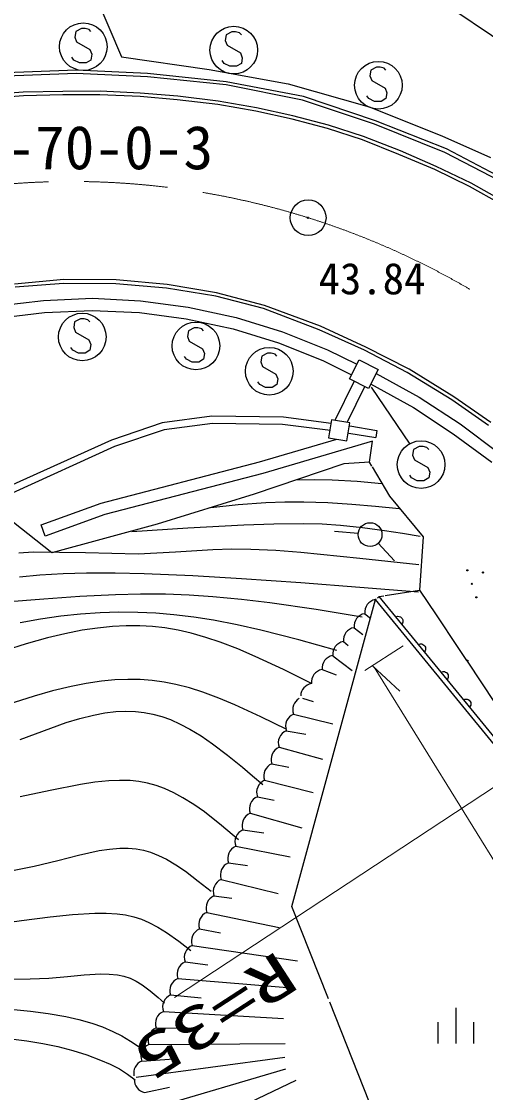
# Model space of a CAD drawing. Units: millimetres, scale not verified. Extents: x 40000 to 680000, y 20000 to 380000.
# Drawn here: x 471972 to 491470, y 286953 to 331918 of the extents above; entities that cross this region are included whole.
import ezdxf
from ezdxf.enums import TextEntityAlignment as Align

# ---------------------------------------------------------------- set-up
doc = ezdxf.new("R2010")
doc.units = ezdxf.units.MM
doc.header["$LTSCALE"] = 1000
doc.linetypes.add('CHAIN', pattern=[18.5, 12, -1.5, 3.5, -1.5])
for name, color, linetype, lineweight in [('M-BGD', 7, 'Continuous', 25), ('M-BGD-EXST', 7, 'Continuous', 25), ('M-BMK', 2, 'CHAIN', 13), ('M-BMK-SRVR', 3, 'Continuous', 25), ('M-STR-HTXT', 7, 'Continuous', 13)]:
    doc.layers.add(name, color=color, linetype=linetype, lineweight=lineweight)
doc.styles.add('ＭＳ ゴシック', font='')
doc.styles.get('ＭＳ ゴシック').set_extended_font_data('MS Gothic')

msp = doc.modelspace()

# ---------------------------------------------------------------- linework, layer by layer
at = {"layer": 'M-BGD'}
for p, q in [((473656, 336354), (476173, 330438)), ((488123, 333762), (493778, 329954)), ((476173, 330438), (479855, 329898)), ((474267, 329870), (470928, 329748)), ((474271, 329725), (470957, 329612)), ((477273, 329725), (474267, 329870)), ((477272, 329585), (474271, 329725)), ((480579, 329386), (477273, 329725)), ((479855, 329898), (483177, 329295)), ((480626, 329754), (480674, 329754)), ((480572, 329251), (477272, 329585)), ((483782, 328618), (480572, 329251)), ((483817, 328760), (480579, 329386)), ((483177, 329295), (486573, 328335)), ((472051, 328941), (469687, 328762)), ((472060, 328791), (469701, 328607)), ((473707, 328981), (472051, 328941)), ((473712, 328835), (472060, 328791)), ((475284, 328993), (473707, 328981)), ((475268, 328832), (473712, 328835)), ((476956, 328769), (475268, 328832)), ((476957, 328910), (475284, 328993)), ((478516, 328622), (476956, 328769)), ((478537, 328777), (476957, 328910)), ((480233, 328565), (478537, 328777)), ((486846, 327743), (483817, 328760)), ((480226, 328430), (478516, 328622)), ((481816, 328146), (480226, 328430)), ((481846, 328294), (480233, 328565)), ((483379, 327961), (481846, 328294)), ((486802, 327610), (483782, 328618)), ((486573, 328335), (489635, 327108)), ((483346, 327817), (481816, 328146)), ((484835, 327422), (483346, 327817)), ((484873, 327562), (483379, 327961)), ((486299, 326946), (484835, 327422)), ((486343, 327080), (484873, 327562)), ((489757, 326420), (486802, 327610)), ((489826, 326563), (486846, 327743)), ((487830, 326333), (486299, 326946)), ((487895, 326481), (486343, 327080)), ((489635, 327108), (491669, 326203)), ((489393, 325829), (487895, 326481)), ((492637, 325092), (489826, 326563)), ((489342, 325703), (487830, 326333)), ((492554, 324962), (489757, 326420)), ((490792, 324994), (489342, 325703)), ((490867, 325132), (489393, 325829)), ((492179, 324383), (490867, 325132)), ((492096, 324254), (490792, 324994)), ((473747, 321089), (471680, 320895)), ((475958, 321067), (473747, 321089)), ((478096, 320871), (475958, 321067)), ((473736, 320922), (471711, 320757)), ((475941, 320907), (473736, 320922)), ((478073, 320718), (475941, 320907)), ((480137, 320384), (478073, 320718)), ((480168, 320530), (478096, 320871)), ((470878, 319965), (472902, 320201)), ((472902, 320201), (474956, 320302)), ((474956, 320302), (476971, 320194)), ((476971, 320194), (478974, 319921)), ((482142, 319861), (480137, 320384)), ((482182, 319999), (480168, 320530)), ((470953, 319465), (472942, 319702)), ((472942, 319702), (474940, 319788)), ((474940, 319788), (476932, 319702)), ((476932, 319702), (478895, 319435)), ((478974, 319921), (480993, 319491)), ((484473, 318978), (482142, 319861)), ((484538, 319125), (482182, 319999)), ((478895, 319435), (480870, 319013)), ((480993, 319491), (482935, 318890)), ((480870, 319013), (482769, 318420)), ((482935, 318890), (484827, 318127)), ((486385, 318124), (484473, 318978)), ((486439, 318247), (484538, 319125)), ((482769, 318420), (484637, 317681)), ((484827, 318127), (486061, 317529)), ((488177, 317178), (486385, 318124)), ((488254, 317313), (486439, 318247)), ((484637, 317681), (485839, 317078)), ((485749, 316921), (486157, 317715)), ((486157, 317715), (486957, 317303)), ((486957, 317303), (486549, 316509)), ((486877, 317136), (488686, 316138)), ((490058, 316038), (488177, 317178)), ((490142, 316165), (488254, 317313)), ((485930, 316795), (485133, 315172)), ((486379, 316575), (485653, 315097)), ((486549, 316509), (485749, 316921)), ((486639, 316702), (488436, 315716)), ((488686, 316138), (490395, 315027)), ((491687, 315078), (490142, 316165)), ((488436, 315716), (490104, 314612)), ((491594, 314959), (490058, 316038)), ((479977, 315345), (477890, 315065)), ((482980, 315309), (479977, 315345)), ((484977, 315042), (482980, 315309)), ((477890, 315065), (475759, 314333)), ((477964, 314778), (475883, 314067)), ((479995, 315044), (477964, 314778)), ((482942, 314993), (479995, 315044)), ((484948, 314752), (482942, 314993)), ((485002, 315194), (484877, 314435)), ((485760, 315072), (485002, 315194)), ((485634, 314313), (485760, 315072)), ((485768, 314935), (486904, 314751)), ((490395, 315027), (492045, 313799)), ((475759, 314333), (471469, 312404)), ((481973, 313423), (485227, 314378)), ((484877, 314435), (485634, 314313)), ((485720, 314638), (486857, 314455)), ((486904, 314751), (486857, 314455)), ((490104, 314612), (491727, 313411)), ((475883, 314067), (471579, 312117)), ((486715, 314294), (482106, 312941)), ((486593, 313414), (486715, 314294)), ((475323, 311693), (481973, 313423)), ((486593, 313414), (485521, 313347)), ((486694, 313244), (486593, 313414)), ((485521, 313347), (481748, 312079)), ((486708, 313220), (487438, 311995)), ((482106, 312941), (475472, 311215)), ((484267, 312677), (483505, 312659)), ((485030, 312666), (484267, 312677)), ((486071, 312603), (485030, 312666)), ((487112, 312509), (486071, 312603)), ((481748, 312079), (477675, 310812)), ((473246, 309612), (470631, 311681)), ((472802, 310780), (475323, 311693)), ((479928, 311517), (481082, 311637)), ((481082, 311637), (482241, 311727)), ((482241, 311727), (483038, 311756)), ((483038, 311756), (483836, 311755)), ((483836, 311755), (484843, 311718)), ((484843, 311718), (485851, 311651)), ((485851, 311651), (486844, 311566)), ((487438, 311995), (488850, 310276)), ((475472, 311215), (472972, 310310)), ((486844, 311566), (487842, 311470)), ((472972, 310310), (472802, 310780)), ((477675, 310812), (473246, 309612)), ((478964, 310660), (481319, 310785)), ((478964, 310660), (481319, 310785)), ((481319, 310785), (482574, 310828)), ((481319, 310785), (482574, 310828)), ((482574, 310828), (483829, 310842)), ((482574, 310828), (483829, 310842)), ((483829, 310842), (484603, 310822)), ((483829, 310842), (484603, 310822)), ((484603, 310822), (485380, 310772)), ((484603, 310822), (485380, 310772)), ((485380, 310772), (486303, 310675)), ((485380, 310772), (486303, 310675)), ((476616, 310506), (478964, 310660)), ((476616, 310506), (478964, 310660)), ((486119, 310417), (485124, 310505)), ((486303, 310675), (487229, 310547)), ((486303, 310675), (487229, 310547)), ((487229, 310547), (487976, 310430)), ((487229, 310547), (487976, 310430)), ((487976, 310430), (488728, 310306)), ((487976, 310430), (488728, 310306)), ((488850, 310276), (488698, 308043)), ((486959, 310009), (487642, 309279)), ((472470, 309631), (471865, 309594)), ((474668, 309609), (472470, 309631)), ((476874, 309557), (474668, 309609)), ((478444, 309633), (476874, 309557)), ((480009, 309739), (478444, 309633)), ((480812, 309760), (480009, 309739)), ((481615, 309750), (480812, 309760)), ((482659, 309701), (481615, 309750)), ((483702, 309622), (482659, 309701)), ((486191, 309375), (483702, 309622)), ((488666, 309101), (486191, 309375)), ((471895, 308600), (472750, 308682)), ((472750, 308682), (473722, 308742)), ((473722, 308742), (474702, 308772)), ((474702, 308772), (475914, 308775)), ((475914, 308775), (477127, 308748)), ((477127, 308748), (479171, 308659)), ((479171, 308659), (481216, 308539)), ((481216, 308539), (483704, 308365)), ((483704, 308365), (486193, 308169)), ((486193, 308169), (487422, 308068)), ((487258, 307813), (488698, 308043)), ((487422, 308068), (488650, 307966)), ((488698, 308043), (489389, 307009)), ((472920, 307664), (471289, 307535)), ((474425, 307770), (472920, 307664)), ((475922, 307847), (474425, 307770)), ((476974, 307872), (475922, 307847)), ((478019, 307868), (476974, 307872)), ((479019, 307831), (478019, 307868)), ((480018, 307764), (479019, 307831)), ((481214, 307650), (480018, 307764)), ((482410, 307506), (481214, 307650)), ((483334, 294770), (486841, 307644)), ((486841, 307644), (486876, 307672)), ((491974, 301395), (486841, 307644)), ((486936, 307721), (486996, 307771)), ((486996, 307771), (487196, 307803)), ((488645, 305763), (486996, 307771)), ((476067, 307116), (475275, 307091)), ((476857, 307111), (476067, 307116)), ((477620, 307077), (476857, 307111)), ((484349, 307226), (482410, 307506)), ((486287, 306916), (484349, 307226)), ((472773, 306825), (471923, 306673)), ((473627, 306946), (472773, 306825)), ((474453, 307034), (473627, 306946)), ((475275, 307091), (474453, 307034)), ((478380, 307013), (477620, 307077)), ((479215, 306910), (478380, 307013)), ((480046, 306777), (479215, 306910)), ((481041, 306583), (480046, 306777)), ((486393, 307056), (486632, 306874)), ((487693, 306922), (487739, 306939)), ((487947, 306613), (487693, 306922)), ((487739, 306939), (487783, 306946)), ((487783, 306946), (487842, 306943)), ((487842, 306943), (487889, 306925)), ((487889, 306925), (487930, 306898)), ((487930, 306898), (487969, 306850)), ((487969, 306850), (487988, 306804)), ((487988, 306697), (487973, 306654)), ((487988, 306804), (487997, 306755)), ((487997, 306755), (487988, 306697)), ((489389, 307009), (489472, 306884)), ((489472, 306884), (490218, 305768)), ((473802, 306215), (473070, 306041)), ((474529, 306357), (473802, 306215)), ((475167, 306452), (474529, 306357)), ((475802, 306517), (475167, 306452)), ((476377, 306546), (475802, 306517)), ((476948, 306545), (476377, 306546)), ((477478, 306515), (476948, 306545)), ((477999, 306456), (477478, 306515)), ((478551, 306361), (477999, 306456)), ((479098, 306236), (478551, 306361)), ((479714, 306061), (479098, 306236)), ((482027, 306361), (481041, 306583)), ((483628, 305954), (482027, 306361)), ((485946, 306468), (486319, 306184)), ((487973, 306654), (487947, 306613)), ((472176, 305794), (471286, 305517)), ((473070, 306041), (472176, 305794)), ((480326, 305857), (479714, 306061)), ((481061, 305575), (480326, 305857)), ((485220, 305517), (483628, 305954)), ((485498, 305881), (485702, 305725)), ((488645, 305763), (488691, 305780)), ((488899, 305454), (488645, 305763)), ((488899, 305454), (488645, 305763)), ((488691, 305780), (488735, 305787)), ((488735, 305787), (488794, 305785)), ((488794, 305785), (488840, 305766)), ((488840, 305766), (488882, 305739)), ((490218, 305768), (490301, 305643)), ((481788, 305264), (481061, 305575)), ((488882, 305739), (488921, 305691)), ((488925, 305495), (488899, 305454)), ((489597, 304604), (488899, 305454)), ((488921, 305691), (488939, 305645)), ((488940, 305538), (488925, 305495)), ((488939, 305645), (488949, 305596)), ((488949, 305596), (488940, 305538)), ((490301, 305643), (490674, 305085)), ((482975, 304706), (481788, 305264)), ((485050, 305293), (485859, 304676)), ((490690, 305061), (491876, 303286)), ((484154, 304118), (482975, 304706)), ((484602, 304706), (485196, 304484)), ((486716, 304861), (487863, 303807)), ((489597, 304604), (489642, 304621)), ((489851, 304295), (489597, 304604)), ((489851, 304295), (489597, 304604)), ((489642, 304621), (489687, 304628)), ((489687, 304628), (489746, 304626)), ((489746, 304626), (489792, 304607)), ((489792, 304607), (489834, 304580)), ((489834, 304580), (489873, 304533)), ((489873, 304533), (489891, 304487)), ((489891, 304487), (489901, 304437)), ((489901, 304437), (489891, 304379)), ((474057, 304000), (473282, 303813)), ((474698, 304126), (474057, 304000)), ((475332, 304219), (474698, 304126)), ((475891, 304273), (475332, 304219)), ((476448, 304297), (475891, 304273)), ((476954, 304289), (476448, 304297)), ((477458, 304251), (476954, 304289)), ((477964, 304181), (477458, 304251)), ((478463, 304081), (477964, 304181)), ((479026, 303936), (478463, 304081)), ((489877, 304336), (489851, 304295)), ((492130, 301520), (489851, 304295)), ((489891, 304379), (489877, 304336)), ((472501, 303594), (471135, 303158)), ((473282, 303813), (472501, 303594)), ((479587, 303759), (479026, 303936)), ((480263, 303511), (479587, 303759)), ((480931, 303233), (480263, 303511)), ((482026, 302727), (480931, 303233)), ((483777, 303508), (484220, 303371)), ((490549, 303446), (490594, 303462)), ((490802, 303137), (490549, 303446)), ((490594, 303462), (490639, 303469)), ((490639, 303469), (490698, 303467)), ((490698, 303467), (490744, 303448)), ((490744, 303448), (490786, 303422)), ((490786, 303422), (490825, 303374)), ((490828, 303177), (490802, 303137)), ((490825, 303374), (490843, 303328)), ((490843, 303221), (490828, 303177)), ((490843, 303328), (490852, 303279)), ((490852, 303279), (490843, 303221)), ((473850, 302491), (474427, 302662)), ((474427, 302662), (475002, 302802)), ((475002, 302802), (475473, 302887)), ((475473, 302887), (475943, 302943)), ((475943, 302943), (476353, 302962)), ((476353, 302962), (476759, 302951)), ((476759, 302951), (477128, 302913)), ((477128, 302913), (477494, 302844)), ((477494, 302844), (477865, 302741)), ((477865, 302741), (478236, 302607)), ((483119, 302190), (482026, 302727)), ((483402, 302837), (485050, 302435)), ((471913, 301779), (473850, 302491)), ((478236, 302607), (478646, 302424)), ((478646, 302424), (479052, 302210)), ((479052, 302210), (479526, 301921)), ((479526, 301921), (480000, 301596)), ((483098, 302144), (483918, 301998)), ((480000, 301596), (480628, 301121)), ((482795, 301450), (484619, 300954)), ((480628, 301121), (481255, 300608)), ((481255, 300608), (481679, 300247)), ((482491, 300757), (483203, 300609)), ((475051, 299979), (474451, 299887)), ((475642, 300039), (475051, 299979)), ((476091, 300058), (475642, 300039)), ((476534, 300047), (476091, 300058)), ((476910, 300008), (476534, 300047)), ((477274, 299941), (476910, 300008)), ((477634, 299842), (477274, 299941)), ((481679, 300247), (482106, 299879)), ((482187, 300064), (484232, 299554)), ((473175, 299638), (471915, 299362)), ((474451, 299887), (473175, 299638)), ((477987, 299713), (477634, 299842)), ((478377, 299537), (477987, 299713)), ((478758, 299331), (478377, 299537)), ((479213, 299047), (478758, 299331)), ((479659, 298732), (479213, 299047)), ((481883, 299370), (482585, 299226)), ((480381, 298165), (479659, 298732)), ((481580, 298677), (483752, 298068)), ((481094, 297568), (480381, 298165)), ((481276, 297984), (482161, 297851)), ((480972, 297290), (483265, 296852)), ((473499, 296697), (474367, 296919)), ((474367, 296919), (475234, 297110)), ((475234, 297110), (475671, 297177)), ((475671, 297177), (476102, 297212)), ((476102, 297212), (476449, 297213)), ((476449, 297213), (476790, 297183)), ((476790, 297183), (477096, 297126)), ((477096, 297126), (477396, 297039)), ((477396, 297039), (477731, 296908)), ((477731, 296908), (478060, 296747)), ((471525, 296261), (472509, 296463)), ((472509, 296463), (473499, 296697)), ((478060, 296747), (478460, 296513)), ((478460, 296513), (478858, 296243)), ((480668, 296597), (481462, 296488)), ((478858, 296243), (479401, 295834)), ((480365, 295903), (482754, 295311)), ((479401, 295834), (479939, 295402)), ((480061, 295210), (480807, 295117)), ((484876, 290882), (483334, 294770)), ((470780, 294004), (471975, 294181)), ((471975, 294181), (473183, 294330)), ((473183, 294330), (474116, 294421)), ((474116, 294421), (475062, 294482)), ((475062, 294482), (475529, 294486)), ((475529, 294486), (475989, 294459)), ((475989, 294459), (476342, 294412)), ((476342, 294412), (476690, 294335)), ((476690, 294335), (477014, 294229)), ((477014, 294229), (477329, 294096)), ((477329, 294096), (477700, 293900)), ((479757, 294517), (482802, 293879)), ((477700, 293900), (478067, 293674)), ((478067, 293674), (478584, 293310)), ((479453, 293823), (480337, 293660)), ((478584, 293310), (479093, 292923)), ((479150, 293130), (483575, 292487)), ((478846, 292437), (479807, 292314)), ((473911, 291821), (474610, 291894)), ((473911, 291821), (474610, 291894)), ((474610, 291894), (475303, 291936)), ((474610, 291894), (475303, 291936)), ((475303, 291936), (475658, 291928)), ((475303, 291936), (475658, 291928)), ((475658, 291928), (476003, 291892)), ((475658, 291928), (476003, 291892)), ((476003, 291892), (476275, 291834)), ((476003, 291892), (476275, 291834)), ((476275, 291834), (476538, 291749)), ((476275, 291834), (476538, 291749)), ((470846, 291715), (472341, 291722)), ((470846, 291715), (472341, 291722)), ((472341, 291722), (473118, 291756)), ((472341, 291722), (473118, 291756)), ((473118, 291756), (473911, 291821)), ((473118, 291756), (473911, 291821)), ((476538, 291749), (476795, 291630)), ((476538, 291749), (476795, 291630)), ((476795, 291630), (477046, 291479)), ((476795, 291630), (477046, 291479)), ((477046, 291479), (477385, 291230)), ((477046, 291479), (477385, 291230)), ((478542, 291743), (483489, 291337)), ((477385, 291230), (477718, 290947)), ((477385, 291230), (477718, 290947)), ((477718, 290947), (477849, 290829)), ((477718, 290947), (477849, 290829)), ((478238, 291050), (479529, 290933)), ((477849, 290829), (477984, 290706)), ((477849, 290829), (477984, 290706)), ((488109, 282733), (484930, 290747)), ((490213, 290511), (490213, 289011)), ((471520, 290457), (472356, 290374)), ((472356, 290374), (473093, 290274)), ((473093, 290274), (473832, 290144)), ((473832, 290144), (474384, 290018)), ((477935, 290357), (482978, 290059)), ((474384, 290018), (474926, 289864)), ((474926, 289864), (475375, 289707)), ((475375, 289707), (475811, 289523)), ((477631, 289663), (478839, 289676)), ((489463, 289911), (489463, 289011)), ((490963, 289911), (490963, 289011)), ((471526, 289211), (472204, 289128)), ((472204, 289128), (472875, 289016)), ((475811, 289523), (476193, 289330)), ((476193, 289330), (476560, 289111)), ((472875, 289016), (473504, 288881)), ((473504, 288881), (474130, 288717)), ((474130, 288717), (474718, 288531)), ((476560, 289111), (476743, 288990)), ((476743, 288990), (476929, 288865)), ((477327, 288970), (483044, 289007)), ((474718, 288531), (475297, 288317)), ((475297, 288317), (475698, 288146)), ((476794, 287593), (483034, 288440)), ((477023, 288277), (478368, 288376)), ((475698, 288146), (476085, 287948)), ((476085, 287948), (476425, 287732)), ((477573, 286322), (483077, 287948)), ((476425, 287732), (476749, 287491)), ((478426, 285060), (483519, 287468)), ((477146, 286953), (478189, 287174))]:
    msp.add_line(p, q, dxfattribs=at)
for centre, radius in [((486617, 310374), 500), ((490700, 308878), 24.9), ((491364, 308783), 24.9), ((490890, 308309), 24.9), ((491079, 307740), 24.9), ((490699, 305084), 24.9)]:
    msp.add_circle(centre, radius, dxfattribs=at)
for centre, radius, start, end in [((486926, 307115), 536, 99.0806, 186.2862), ((486478, 306527), 536, 99.0806, 186.2862), ((486030, 305939), 536, 99.0806, 186.2862), ((485582, 305352), 536, 99.0806, 186.2862), ((485134, 304764), 536, 99.0806, 186.2862), ((484686, 304177), 536, 99.0806, 186.2862), ((484238, 303589), 536, 99.0806, 178.3146), ((483923, 303022), 553, 120.8623, 199.5697), ((483619, 302329), 553, 113.1147, 199.5697), ((483315, 301635), 553, 113.1147, 199.5697), ((483011, 300942), 553, 113.1147, 199.5697), ((482708, 300249), 553, 113.1147, 199.5697), ((482404, 299555), 553, 113.1147, 199.5697), ((482100, 298862), 553, 113.1147, 199.5697), ((481797, 298169), 553, 113.1147, 199.5697), ((481493, 297475), 553, 113.1147, 199.5697), ((481189, 296782), 553, 113.1147, 199.5697), ((480885, 296089), 553, 113.1147, 199.5697), ((480582, 295395), 553, 113.1147, 199.5697), ((480278, 294702), 553, 113.1147, 199.5697), ((479974, 294009), 553, 113.1147, 199.5697), ((479670, 293315), 553, 113.1147, 199.5697), ((479367, 292622), 553, 113.1147, 199.5697), ((479063, 291929), 553, 113.1147, 199.5697), ((478759, 291235), 553, 113.1147, 199.5697), ((478455, 290542), 553, 113.1147, 199.5697), ((478152, 289849), 553, 113.1147, 199.5697), ((477848, 289155), 553, 113.1147, 199.5697), ((477544, 288462), 553, 113.1147, 199.5697), ((477240, 287768), 553, 113.1147, 191.8267), ((477271, 287497), 558, 178.7492, 257.0622)]:
    msp.add_arc(centre, radius, start, end, dxfattribs=at)
at = {"layer": 'M-BGD-EXST'}
for p, q in [((474251, 331496), (474211, 331256)), ((474491, 331616), (474251, 331496)), ((474651, 331616), (474491, 331616)), ((474811, 331576), (474651, 331616)), ((474891, 331496), (474811, 331576)), ((480811, 331474), (480571, 331354)), ((480971, 331474), (480811, 331474)), ((481131, 331434), (480971, 331474)), ((481211, 331354), (481131, 331434)), ((474211, 331256), (474291, 331056)), ((474291, 331056), (474851, 330736)), ((480571, 331354), (480531, 331114)), ((480531, 331114), (480611, 330914)), ((474851, 330736), (474931, 330536)), ((474931, 330536), (474891, 330296)), ((480611, 330914), (481171, 330594)), ((481171, 330594), (481251, 330394)), ((474171, 330296), (474091, 330416)), ((474411, 330176), (474171, 330296)), ((474691, 330176), (474411, 330176)), ((474891, 330296), (474691, 330176)), ((480491, 330154), (480411, 330274)), ((480731, 330034), (480491, 330154)), ((481211, 330154), (481011, 330034)), ((481251, 330394), (481211, 330154)), ((481011, 330034), (480731, 330034)), ((486646, 329878), (486606, 329638)), ((486606, 329638), (486686, 329438)), ((486886, 329998), (486646, 329878)), ((487046, 329998), (486886, 329998)), ((487206, 329958), (487046, 329998)), ((487286, 329878), (487206, 329958)), ((486686, 329438), (487246, 329118)), ((486566, 328678), (486486, 328798)), ((487246, 329118), (487326, 328918)), ((487326, 328918), (487286, 328678)), ((486806, 328558), (486566, 328678)), ((487086, 328558), (486806, 328558)), ((487286, 328678), (487086, 328558)), ((474208, 319311), (474168, 319071)), ((474448, 319431), (474208, 319311)), ((474608, 319431), (474448, 319431)), ((474768, 319391), (474608, 319431)), ((474848, 319311), (474768, 319391)), ((474168, 319071), (474248, 318871)), ((474248, 318871), (474808, 318551)), ((478984, 318936), (478944, 318696)), ((479224, 319056), (478984, 318936)), ((479384, 319056), (479224, 319056)), ((479544, 319016), (479384, 319056)), ((479624, 318936), (479544, 319016)), ((474808, 318551), (474888, 318351)), ((478944, 318696), (479024, 318496)), ((479024, 318496), (479584, 318176)), ((474128, 318111), (474048, 318231)), ((474368, 317991), (474128, 318111)), ((474648, 317991), (474368, 317991)), ((474848, 318111), (474648, 317991)), ((474888, 318351), (474848, 318111)), ((479584, 318176), (479664, 317976)), ((479664, 317976), (479624, 317736)), ((482304, 317992), (482064, 317872)), ((482464, 317992), (482304, 317992)), ((482624, 317952), (482464, 317992)), ((482704, 317872), (482624, 317952)), ((478904, 317736), (478824, 317856)), ((479144, 317616), (478904, 317736)), ((479424, 317616), (479144, 317616)), ((479624, 317736), (479424, 317616)), ((482064, 317872), (482024, 317632)), ((482024, 317632), (482104, 317432)), ((482104, 317432), (482664, 317112)), ((482664, 317112), (482744, 316912)), ((481984, 316672), (481904, 316792)), ((482224, 316552), (481984, 316672)), ((482704, 316672), (482504, 316552)), ((482744, 316912), (482704, 316672)), ((486666, 316558), (488284, 314174)), ((482504, 316552), (482224, 316552)), ((488441, 313952), (488401, 313712)), ((488681, 314072), (488441, 313952)), ((488841, 314072), (488681, 314072)), ((489001, 314032), (488841, 314072)), ((489081, 313952), (489001, 314032)), ((488401, 313712), (488481, 313512)), ((488481, 313512), (489041, 313192)), ((489041, 313192), (489121, 312992)), ((489121, 312992), (489081, 312752)), ((488361, 312752), (488281, 312872)), ((488601, 312632), (488361, 312752)), ((488881, 312632), (488601, 312632)), ((489081, 312752), (488881, 312632))]:
    msp.add_line(p, q, dxfattribs=at)
for centre in [(474571, 330856), (480891, 330714), (486966, 329238), (474528, 318671), (479304, 318296), (482384, 317232), (488761, 313312)]:
    msp.add_circle(centre, 1000, dxfattribs=at)
at = {"layer": 'M-BMK'}
msp.add_arc((474085, 292039), 33159, 27.7488, 138.3403, dxfattribs=at)
at = {"layer": 'M-BMK-SRVR'}
for radius in [750, 30]:
    msp.add_circle((484016, 323677), radius, dxfattribs=at)
at = {"layer": 'M-STR-HTXT'}
for p, q in [((478398, 290946), (503452, 307434)), ((488005, 305702), (486391, 304668)), ((486716, 304861), (487863, 303807)), ((486791, 304808), (510453, 266590))]:
    msp.add_line(p, q, dxfattribs=at)

# ---------------------------------------------------------------- texts
at = {"layer": 'M-BGD', "style": 'ＭＳ ゴシック'}
msp.add_text('43.84', height=1320, dxfattribs=at).set_placement((484453, 320065), align=Align.BOTTOM_LEFT)
at = {"layer": 'M-BMK-SRVR', "style": 'ＭＳ ゴシック'}
msp.add_text('23-70-0-3', height=1833, dxfattribs=at).set_placement((468803, 325161), align=Align.BOTTOM_LEFT)
at = {"layer": 'M-STR-HTXT', "style": 'ＭＳ ゴシック', "width": 1.5}
msp.add_text('R=35', height=1833, rotation=213, dxfattribs=at).set_placement((482449, 293416), align=Align.BOTTOM_LEFT)

doc.saveas('drawing.dxf')
